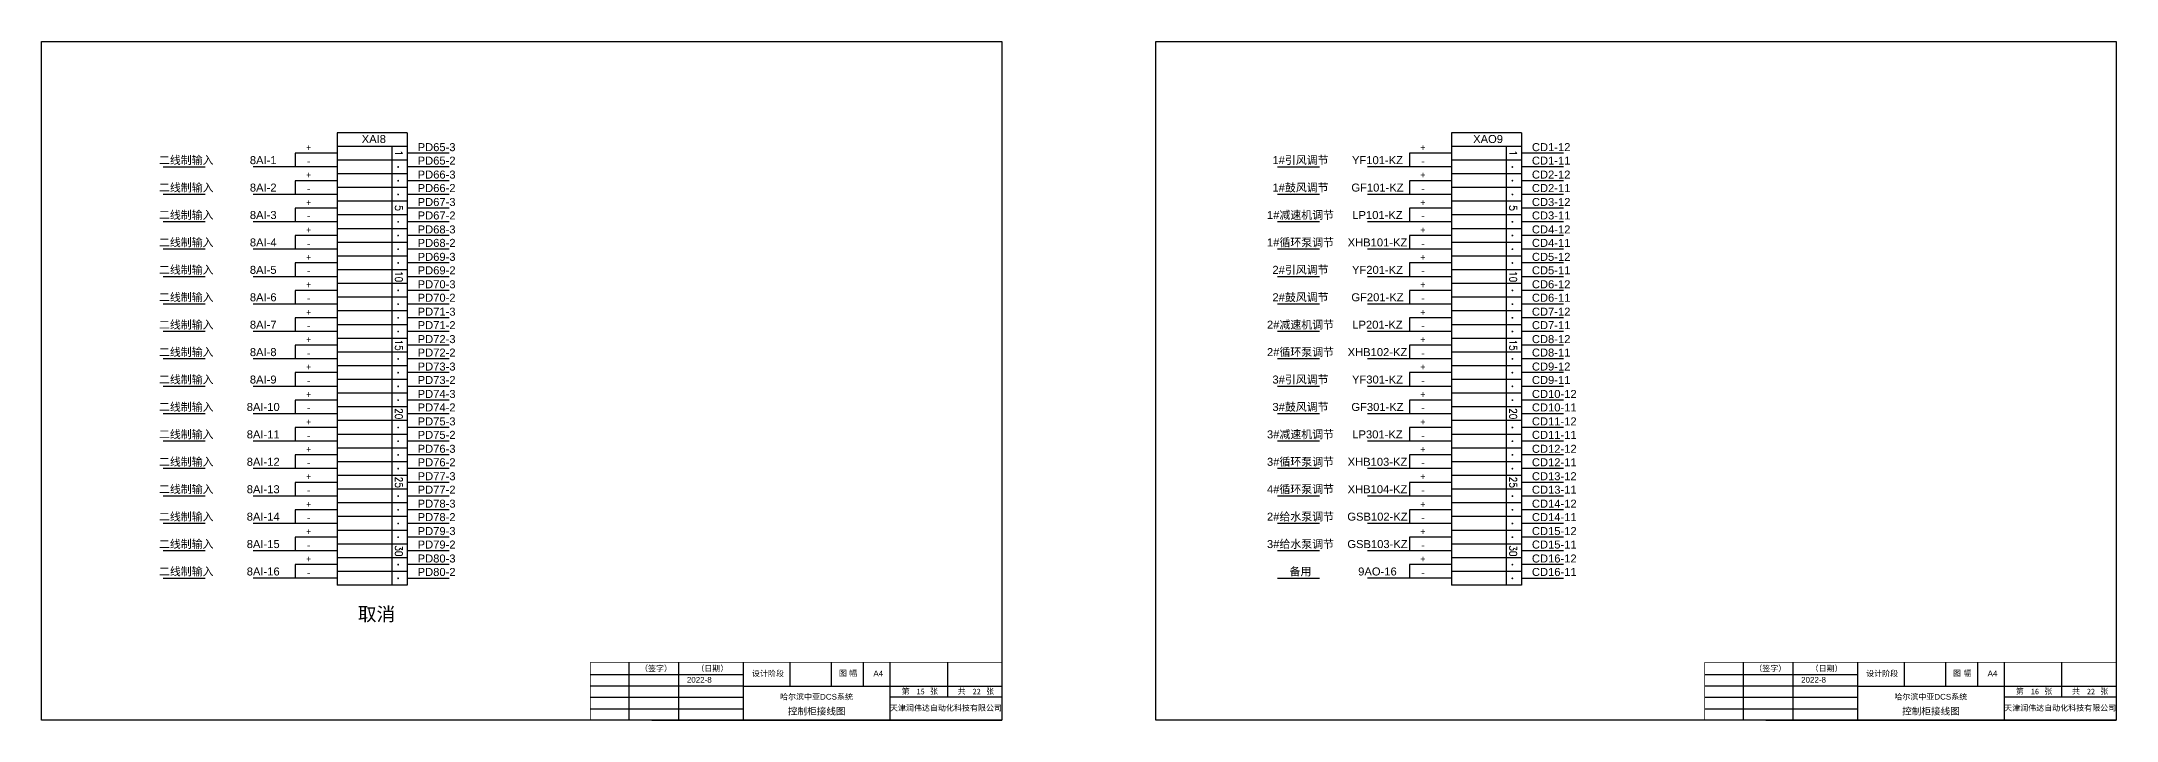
# Model space of a CAD drawing. Extents: x -159874 to -117758, y 9787 to 31117.
# Drawn here: x -136578 to -127504, y 13351 to 16323 of the extents above; entities that cross this region are included whole.
import ezdxf
from ezdxf.enums import TextEntityAlignment as Align

# ---------------------------------------------------------------- set-up
doc = ezdxf.new("R2010")
doc.units = 0
doc.layers.get('0').update_dxf_attribs({"linetype": 'CONTINUOUS'})
doc.layers.add('1', color=143, linetype='CONTINUOUS')
doc.layers.add('TEXT', color=3, linetype='CONTINUOUS')
doc.styles.add('Arial', font='arial.ttf')
doc.styles.add('ROMAND', font='romand')
doc.styles.get("Standard").update_dxf_attribs({"font": ''})
doc.styles.get('Standard').set_extended_font_data('SimSun')

msp = doc.modelspace()

# ---------------------------------------------------------------- linework, layer by layer
at = {"color": 1}
for p, q in [((-135284.32738, 15923.51787), (-135284.32738, 13943.51783)), ((-134978.26365, 15923.51787), (-135284.32738, 15923.51787)), ((-134978.26365, 15923.51787), (-134978.26365, 13943.51783)), ((-130411.56107, 15923.51787), (-130411.56107, 13943.51783)), ((-130105.49734, 15923.51787), (-130411.56107, 15923.51787)), ((-130105.49734, 15923.51787), (-130105.49734, 13943.51783)), ((-134978.26365, 15863.51783), (-135284.32738, 15863.51783)), ((-134978.26365, 15803.51783), (-135284.32738, 15803.51783)), ((-135045.59921, 15863.51783), (-135045.59921, 13943.51783)), ((-134978.26365, 15863.51785), (-134978.26365, 15803.47633)), ((-130105.49734, 15863.51783), (-130411.56107, 15863.51783)), ((-130105.49734, 15803.51783), (-130411.56107, 15803.51783)), ((-130172.8329, 15863.51783), (-130172.8329, 13943.51783)), ((-130105.49734, 15863.51785), (-130105.49734, 15803.47633)), ((-134978.26365, 15743.51783), (-135284.32738, 15743.51783)), ((-130105.49734, 15743.51783), (-130411.56107, 15743.51783)), ((-134978.26365, 15683.51783), (-135284.32738, 15683.51783)), ((-134978.26365, 15623.51783), (-135284.32738, 15623.51783)), ((-130105.49734, 15683.51783), (-130411.56107, 15683.51783)), ((-130105.49734, 15623.51783), (-130411.56107, 15623.51783)), ((-134978.26365, 15563.51783), (-135284.32738, 15563.51783)), ((-130105.49734, 15563.51783), (-130411.56107, 15563.51783)), ((-134978.26365, 15503.51783), (-135284.32738, 15503.51783)), ((-134978.26365, 15443.51783), (-135284.32738, 15443.51783)), ((-130105.49734, 15503.51783), (-130411.56107, 15503.51783)), ((-130105.49734, 15443.51783), (-130411.56107, 15443.51783)), ((-134978.26365, 15383.51783), (-135284.32738, 15383.51783)), ((-130105.49734, 15383.51783), (-130411.56107, 15383.51783)), ((-134978.26365, 15323.51783), (-135284.32738, 15323.51783)), ((-134978.26365, 15263.51783), (-135284.32738, 15263.51783)), ((-130105.49734, 15323.51783), (-130411.56107, 15323.51783)), ((-130105.49734, 15263.51783), (-130411.56107, 15263.51783)), ((-134978.26365, 15203.51783), (-135284.32738, 15203.51783)), ((-130105.49734, 15203.51783), (-130411.56107, 15203.51783)), ((-134978.26365, 15143.51783), (-135284.32738, 15143.51783)), ((-134978.26365, 15083.51783), (-135284.32738, 15083.51783)), ((-130105.49734, 15143.51783), (-130411.56107, 15143.51783)), ((-130105.49734, 15083.51783), (-130411.56107, 15083.51783)), ((-134978.26365, 15023.51783), (-135284.32738, 15023.51783)), ((-130105.49734, 15023.51783), (-130411.56107, 15023.51783)), ((-134978.26365, 14963.51783), (-135284.32738, 14963.51783)), ((-134978.26365, 14903.51783), (-135284.32738, 14903.51783)), ((-130105.49734, 14963.51783), (-130411.56107, 14963.51783)), ((-130105.49734, 14903.51783), (-130411.56107, 14903.51783)), ((-134978.26365, 14843.51783), (-135284.32738, 14843.51783)), ((-130105.49734, 14843.51783), (-130411.56107, 14843.51783)), ((-134978.26365, 14783.51783), (-135284.32738, 14783.51783)), ((-134978.26365, 14723.51783), (-135284.32738, 14723.51783)), ((-130105.49734, 14783.51783), (-130411.56107, 14783.51783)), ((-130105.49734, 14723.51783), (-130411.56107, 14723.51783)), ((-134978.26365, 14663.51783), (-135284.32738, 14663.51783)), ((-130105.49734, 14663.51783), (-130411.56107, 14663.51783)), ((-134978.26365, 14603.51783), (-135284.32738, 14603.51783)), ((-134978.26365, 14543.51783), (-135284.32738, 14543.51783)), ((-130105.49734, 14603.51783), (-130411.56107, 14603.51783)), ((-130105.49734, 14543.51783), (-130411.56107, 14543.51783)), ((-134978.26365, 14483.51783), (-135284.32738, 14483.51783)), ((-130105.49734, 14483.51783), (-130411.56107, 14483.51783)), ((-134978.26365, 14423.51783), (-135284.32738, 14423.51783)), ((-134978.26365, 14423.51783), (-135284.32738, 14423.51783)), ((-134978.26365, 14363.51783), (-135284.32738, 14363.51783)), ((-130105.49734, 14423.51783), (-130411.56107, 14423.51783)), ((-130105.49734, 14423.51783), (-130411.56107, 14423.51783)), ((-130105.49734, 14363.51783), (-130411.56107, 14363.51783)), ((-134978.26365, 14303.51783), (-135284.32738, 14303.51783)), ((-130105.49734, 14303.51783), (-130411.56107, 14303.51783)), ((-134978.26365, 14243.51783), (-135284.32738, 14243.51783)), ((-134978.26365, 14183.51783), (-135284.32738, 14183.51783)), ((-130105.49734, 14243.51783), (-130411.56107, 14243.51783)), ((-130105.49734, 14183.51783), (-130411.56107, 14183.51783)), ((-134978.26365, 14123.51783), (-135284.32738, 14123.51783)), ((-130105.49734, 14123.51783), (-130411.56107, 14123.51783)), ((-134978.26365, 14063.51783), (-135284.32738, 14063.51783)), ((-134978.26365, 14003.51783), (-135284.32738, 14003.51783)), ((-130105.49734, 14063.51783), (-130411.56107, 14063.51783)), ((-130105.49734, 14003.51783), (-130411.56107, 14003.51783)), ((-134978.26365, 13943.51783), (-135284.32738, 13943.51783)), ((-130105.49734, 13943.51783), (-130411.56107, 13943.51783))]:
    msp.add_line(p, q, dxfattribs=at)
for p, q in [((-135284.32738, 15833.51784), (-135468.04099, 15833.51784)), ((-135468.04099, 15833.51784), (-135468.04099, 15773.51783)), ((-130411.56107, 15833.51784), (-130595.27468, 15833.51784)), ((-130595.27468, 15833.51784), (-130595.27468, 15773.51783)), ((-135862.28228, 15773.43479), (-136045.99589, 15773.43479)), ((-135468.04099, 15773.51783), (-135651.7546, 15773.51783)), ((-135284.32738, 15773.51783), (-135468.04099, 15773.51783)), ((-135284.32738, 15713.51782), (-135468.04099, 15713.51782)), ((-135468.04099, 15713.51782), (-135468.04099, 15653.51781)), ((-130989.51596, 15773.43479), (-131173.22958, 15773.43479)), ((-130595.27468, 15773.51783), (-130778.98829, 15773.51783)), ((-130411.56107, 15773.51783), (-130595.27468, 15773.51783)), ((-130411.56107, 15713.51782), (-130595.27468, 15713.51782)), ((-130595.27468, 15713.51782), (-130595.27468, 15653.51781)), ((-135862.28228, 15653.43477), (-136045.99589, 15653.43477)), ((-135468.04099, 15653.51781), (-135651.7546, 15653.51781)), ((-135284.32738, 15653.51781), (-135468.04099, 15653.51781)), ((-130989.51596, 15653.43477), (-131173.22958, 15653.43477)), ((-130595.27468, 15653.51781), (-130778.98829, 15653.51781)), ((-130411.56107, 15653.51781), (-130595.27468, 15653.51781)), ((-135862.28228, 15533.43477), (-136045.99589, 15533.43477)), ((-135468.04099, 15533.51781), (-135651.7546, 15533.51781)), ((-135284.32738, 15593.51782), (-135468.04099, 15593.51782)), ((-135468.04099, 15593.51782), (-135468.04099, 15533.51781)), ((-135284.32738, 15533.51781), (-135468.04099, 15533.51781)), ((-130989.51596, 15533.43477), (-131173.22958, 15533.43477)), ((-130595.27468, 15533.51781), (-130778.98829, 15533.51781)), ((-130411.56107, 15593.51782), (-130595.27468, 15593.51782)), ((-130595.27468, 15593.51782), (-130595.27468, 15533.51781)), ((-130411.56107, 15533.51781), (-130595.27468, 15533.51781)), ((-135284.32738, 15473.51782), (-135468.04099, 15473.51782)), ((-135468.04099, 15473.51782), (-135468.04099, 15413.51781)), ((-130411.56107, 15473.51782), (-130595.27468, 15473.51782)), ((-130595.27468, 15473.51782), (-130595.27468, 15413.51781)), ((-135862.28228, 15413.43477), (-136045.99589, 15413.43477)), ((-135468.04099, 15413.51781), (-135651.7546, 15413.51781)), ((-135284.32738, 15413.51781), (-135468.04099, 15413.51781)), ((-135284.32738, 15353.51782), (-135468.04099, 15353.51782)), ((-135468.04099, 15353.51782), (-135468.04099, 15293.51781)), ((-130989.51596, 15413.43477), (-131173.22958, 15413.43477)), ((-130595.27468, 15413.51781), (-130778.98829, 15413.51781)), ((-130411.56107, 15413.51781), (-130595.27468, 15413.51781)), ((-130411.56107, 15353.51782), (-130595.27468, 15353.51782)), ((-130595.27468, 15353.51782), (-130595.27468, 15293.51781)), ((-135862.28228, 15293.43477), (-136045.99589, 15293.43477)), ((-135468.04099, 15293.51781), (-135651.7546, 15293.51781)), ((-135284.32738, 15293.51781), (-135468.04099, 15293.51781)), ((-130989.51596, 15293.43477), (-131173.22958, 15293.43477)), ((-130595.27468, 15293.51781), (-130778.98829, 15293.51781)), ((-130411.56107, 15293.51781), (-130595.27468, 15293.51781)), ((-135862.28228, 15173.43477), (-136045.99589, 15173.43477)), ((-135468.04099, 15173.51781), (-135651.7546, 15173.51781)), ((-135284.32738, 15233.51782), (-135468.04099, 15233.51782)), ((-135468.04099, 15233.51782), (-135468.04099, 15173.51781)), ((-135284.32738, 15173.51781), (-135468.04099, 15173.51781)), ((-130989.51596, 15173.43477), (-131173.22958, 15173.43477)), ((-130595.27468, 15173.51781), (-130778.98829, 15173.51781)), ((-130411.56107, 15233.51782), (-130595.27468, 15233.51782)), ((-130595.27468, 15233.51782), (-130595.27468, 15173.51781)), ((-130411.56107, 15173.51781), (-130595.27468, 15173.51781)), ((-135284.32738, 15113.51782), (-135468.04099, 15113.51782)), ((-135468.04099, 15113.51782), (-135468.04099, 15053.51781)), ((-130411.56107, 15113.51782), (-130595.27468, 15113.51782)), ((-130595.27468, 15113.51782), (-130595.27468, 15053.51781)), ((-135862.28228, 15053.43477), (-136045.99589, 15053.43477)), ((-135468.04099, 15053.51781), (-135651.7546, 15053.51781)), ((-135284.32738, 15053.51781), (-135468.04099, 15053.51781)), ((-135284.32738, 14993.51782), (-135468.04099, 14993.51782)), ((-135468.04099, 14993.51782), (-135468.04099, 14933.51781)), ((-130989.51596, 15053.43477), (-131173.22958, 15053.43477)), ((-130595.27468, 15053.51781), (-130778.98829, 15053.51781)), ((-130411.56107, 15053.51781), (-130595.27468, 15053.51781)), ((-130411.56107, 14993.51782), (-130595.27468, 14993.51782)), ((-130595.27468, 14993.51782), (-130595.27468, 14933.51781)), ((-135862.28228, 14933.43477), (-136045.99589, 14933.43477)), ((-135468.04099, 14933.51781), (-135651.7546, 14933.51781)), ((-135284.32738, 14933.51781), (-135468.04099, 14933.51781)), ((-130989.51596, 14933.43477), (-131173.22958, 14933.43477)), ((-130595.27468, 14933.51781), (-130778.98829, 14933.51781)), ((-130411.56107, 14933.51781), (-130595.27468, 14933.51781)), ((-135862.28228, 14813.43477), (-136045.99589, 14813.43477)), ((-135468.04099, 14813.51781), (-135651.7546, 14813.51781)), ((-135284.32738, 14873.51782), (-135468.04099, 14873.51782)), ((-135468.04099, 14873.51782), (-135468.04099, 14813.51781)), ((-135284.32738, 14813.51781), (-135468.04099, 14813.51781)), ((-130989.51596, 14813.43477), (-131173.22958, 14813.43477)), ((-130595.27468, 14813.51781), (-130778.98829, 14813.51781)), ((-130411.56107, 14873.51782), (-130595.27468, 14873.51782)), ((-130595.27468, 14873.51782), (-130595.27468, 14813.51781)), ((-130411.56107, 14813.51781), (-130595.27468, 14813.51781)), ((-135284.32738, 14753.51782), (-135468.04099, 14753.51782)), ((-135468.04099, 14753.51782), (-135468.04099, 14693.51781)), ((-130411.56107, 14753.51782), (-130595.27468, 14753.51782)), ((-130595.27468, 14753.51782), (-130595.27468, 14693.51781)), ((-135862.28228, 14693.43475), (-136045.99589, 14693.43475)), ((-135468.04099, 14693.51781), (-135651.7546, 14693.51781)), ((-135284.32738, 14693.51781), (-135468.04099, 14693.51781)), ((-135284.32738, 14633.51782), (-135468.04099, 14633.51782)), ((-135468.04099, 14633.51782), (-135468.04099, 14573.51781)), ((-130989.51596, 14693.43475), (-131173.22958, 14693.43475)), ((-130595.27468, 14693.51781), (-130778.98829, 14693.51781)), ((-130411.56107, 14693.51781), (-130595.27468, 14693.51781)), ((-130411.56107, 14633.51782), (-130595.27468, 14633.51782)), ((-130595.27468, 14633.51782), (-130595.27468, 14573.51781)), ((-135862.28228, 14573.43475), (-136045.99589, 14573.43475)), ((-135468.04099, 14573.51781), (-135651.7546, 14573.51781)), ((-135284.32738, 14573.51781), (-135468.04099, 14573.51781)), ((-130989.51596, 14573.43475), (-131173.22958, 14573.43475)), ((-130595.27468, 14573.51781), (-130778.98829, 14573.51781)), ((-130411.56107, 14573.51781), (-130595.27468, 14573.51781)), ((-135862.28228, 14453.43475), (-136045.99589, 14453.43475)), ((-135468.04099, 14453.51781), (-135651.7546, 14453.51781)), ((-135284.32738, 14513.51782), (-135468.04099, 14513.51782)), ((-135468.04099, 14513.51782), (-135468.04099, 14453.51781)), ((-135284.32738, 14453.51781), (-135468.04099, 14453.51781)), ((-130989.51596, 14453.43475), (-131173.22958, 14453.43475)), ((-130595.27468, 14453.51781), (-130778.98829, 14453.51781)), ((-130411.56107, 14513.51782), (-130595.27468, 14513.51782)), ((-130595.27468, 14513.51782), (-130595.27468, 14453.51781)), ((-130411.56107, 14453.51781), (-130595.27468, 14453.51781)), ((-135284.32738, 14393.51782), (-135468.04099, 14393.51782)), ((-135468.04099, 14393.51782), (-135468.04099, 14333.51781)), ((-130411.56107, 14393.51782), (-130595.27468, 14393.51782)), ((-130595.27468, 14393.51782), (-130595.27468, 14333.51781)), ((-135862.28228, 14333.43475), (-136045.99589, 14333.43475)), ((-135468.04099, 14333.51781), (-135651.7546, 14333.51781)), ((-135284.32738, 14333.51781), (-135468.04099, 14333.51781)), ((-135284.32738, 14273.51782), (-135468.04099, 14273.51782)), ((-135468.04099, 14273.51782), (-135468.04099, 14213.51781)), ((-130989.51596, 14333.43475), (-131173.22958, 14333.43475)), ((-130595.27468, 14333.51781), (-130778.98829, 14333.51781)), ((-130411.56107, 14333.51781), (-130595.27468, 14333.51781)), ((-130411.56107, 14273.51782), (-130595.27468, 14273.51782)), ((-130595.27468, 14273.51782), (-130595.27468, 14213.51781)), ((-135862.28228, 14213.43475), (-136045.99589, 14213.43475)), ((-135468.04099, 14213.51781), (-135651.7546, 14213.51781)), ((-135284.32738, 14213.51781), (-135468.04099, 14213.51781)), ((-130989.51596, 14213.43475), (-131173.22958, 14213.43475)), ((-130595.27468, 14213.51781), (-130778.98829, 14213.51781)), ((-130411.56107, 14213.51781), (-130595.27468, 14213.51781)), ((-135862.28228, 14093.43475), (-136045.99589, 14093.43475)), ((-135468.04099, 14093.51781), (-135651.7546, 14093.51781)), ((-135284.32738, 14153.51782), (-135468.04099, 14153.51782)), ((-135468.04099, 14153.51782), (-135468.04099, 14093.51781)), ((-135284.32738, 14093.51781), (-135468.04099, 14093.51781)), ((-130989.51596, 14093.43475), (-131173.22958, 14093.43475)), ((-130595.27468, 14093.51781), (-130778.98829, 14093.51781)), ((-130411.56107, 14153.51782), (-130595.27468, 14153.51782)), ((-130595.27468, 14153.51782), (-130595.27468, 14093.51781)), ((-130411.56107, 14093.51781), (-130595.27468, 14093.51781)), ((-135284.32738, 14033.51782), (-135468.04099, 14033.51782)), ((-135468.04099, 14033.51782), (-135468.04099, 13973.51781)), ((-130411.56107, 14033.51782), (-130595.27468, 14033.51782)), ((-130595.27468, 14033.51782), (-130595.27468, 13973.51781)), ((-135862.28228, 13973.43475), (-136045.99589, 13973.43475)), ((-135468.04099, 13973.51781), (-135651.7546, 13973.51781)), ((-135284.32738, 13973.51781), (-135468.04099, 13973.51781)), ((-130989.51596, 13973.43475), (-131173.22958, 13973.43475)), ((-130595.27468, 13973.51781), (-130778.98829, 13973.51781)), ((-130411.56107, 13973.51781), (-130595.27468, 13973.51781))]:
    msp.add_line(p, q)
at = {"color": 0}
for p, q in [((-134794.55003, 15833.49709), (-134978.26365, 15833.49709)), ((-129921.78372, 15833.49709), (-130105.49734, 15833.49709)), ((-134794.55003, 15773.49709), (-134978.26365, 15773.49709)), ((-134794.55003, 15713.49709), (-134978.26365, 15713.49709)), ((-129921.78372, 15773.49709), (-130105.49734, 15773.49709)), ((-129921.78372, 15713.49709), (-130105.49734, 15713.49709)), ((-134794.55003, 15653.49709), (-134978.26365, 15653.49709)), ((-129921.78372, 15653.49709), (-130105.49734, 15653.49709)), ((-134794.55003, 15593.49709), (-134978.26365, 15593.49709)), ((-134794.55003, 15533.49709), (-134978.26365, 15533.49709)), ((-129921.78372, 15593.49709), (-130105.49734, 15593.49709)), ((-129921.78372, 15533.49709), (-130105.49734, 15533.49709)), ((-134794.55003, 15473.49709), (-134978.26365, 15473.49709)), ((-129921.78372, 15473.49709), (-130105.49734, 15473.49709)), ((-134794.55003, 15413.49709), (-134978.26365, 15413.49709)), ((-134794.55003, 15353.49709), (-134978.26365, 15353.49709)), ((-129921.78372, 15413.49709), (-130105.49734, 15413.49709)), ((-129921.78372, 15353.49709), (-130105.49734, 15353.49709)), ((-134794.55003, 15293.49709), (-134978.26365, 15293.49709)), ((-129921.78372, 15293.49709), (-130105.49734, 15293.49709)), ((-134794.55003, 15233.49709), (-134978.26365, 15233.49709)), ((-134794.55003, 15173.49709), (-134978.26365, 15173.49709)), ((-129921.78372, 15233.49709), (-130105.49734, 15233.49709)), ((-129921.78372, 15173.49709), (-130105.49734, 15173.49709)), ((-134794.55003, 15113.49709), (-134978.26365, 15113.49709)), ((-129921.78372, 15113.49709), (-130105.49734, 15113.49709)), ((-134794.55003, 15053.49709), (-134978.26365, 15053.49709)), ((-134794.55003, 14993.49709), (-134978.26365, 14993.49709)), ((-129921.78372, 15053.49709), (-130105.49734, 15053.49709)), ((-129921.78372, 14993.49709), (-130105.49734, 14993.49709)), ((-134794.55003, 14933.49709), (-134978.26365, 14933.49709)), ((-129921.78372, 14933.49709), (-130105.49734, 14933.49709)), ((-134794.55003, 14873.49709), (-134978.26365, 14873.49709)), ((-134794.55003, 14813.49709), (-134978.26365, 14813.49709)), ((-129921.78372, 14873.49709), (-130105.49734, 14873.49709)), ((-129921.78372, 14813.49709), (-130105.49734, 14813.49709)), ((-134794.55003, 14753.49709), (-134978.26365, 14753.49709)), ((-129921.78372, 14753.49709), (-130105.49734, 14753.49709)), ((-134794.55003, 14693.49709), (-134978.26365, 14693.49709)), ((-134794.55003, 14633.49709), (-134978.26365, 14633.49709)), ((-129921.78372, 14693.49709), (-130105.49734, 14693.49709)), ((-129921.78372, 14633.49709), (-130105.49734, 14633.49709)), ((-134794.55003, 14573.49709), (-134978.26365, 14573.49709)), ((-129921.78372, 14573.49709), (-130105.49734, 14573.49709)), ((-134794.55003, 14513.49709), (-134978.26365, 14513.49709)), ((-134794.55003, 14453.49709), (-134978.26365, 14453.49709)), ((-129921.78372, 14513.49709), (-130105.49734, 14513.49709)), ((-129921.78372, 14453.49709), (-130105.49734, 14453.49709)), ((-134794.55003, 14393.49709), (-134978.26365, 14393.49709)), ((-129921.78372, 14393.49709), (-130105.49734, 14393.49709)), ((-134794.55003, 14333.49709), (-134978.26365, 14333.49709)), ((-134794.55003, 14273.49709), (-134978.26365, 14273.49709)), ((-129921.78372, 14333.49709), (-130105.49734, 14333.49709)), ((-129921.78372, 14273.49709), (-130105.49734, 14273.49709)), ((-134794.55003, 14213.49709), (-134978.26365, 14213.49709)), ((-129921.78372, 14213.49709), (-130105.49734, 14213.49709)), ((-134794.55003, 14153.49709), (-134978.26365, 14153.49709)), ((-134794.55003, 14093.49709), (-134978.26365, 14093.49709)), ((-129921.78372, 14153.49709), (-130105.49734, 14153.49709)), ((-129921.78372, 14093.49709), (-130105.49734, 14093.49709)), ((-134794.55003, 14033.49709), (-134978.26365, 14033.49709)), ((-129921.78372, 14033.49709), (-130105.49734, 14033.49709)), ((-134794.55003, 13973.49709), (-134978.26365, 13973.49709)), ((-129921.78372, 13973.49709), (-130105.49734, 13973.49709))]:
    msp.add_line(p, q, dxfattribs=at)
at = {"layer": '1'}
for p, q in [((-136577.81989, 16322.76884), (-132377.81992, 16322.76884)), ((-136577.81989, 13352.76884), (-136577.81989, 16322.76884)), ((-132377.81992, 16322.76884), (-132377.81992, 13352.76884)), ((-131705.05358, 16322.76884), (-127505.05361, 16322.76884)), ((-131705.05358, 13352.76884), (-131705.05358, 16322.76884)), ((-127505.05361, 16322.76884), (-127505.05361, 13352.76884)), ((-134177.81997, 13552.76884), (-133508.87846, 13552.76884)), ((-134008.6695, 13606.24269), (-134008.6695, 13351.94418)), ((-133792.29824, 13606.24269), (-133792.29824, 13351.94418)), ((-133508.87846, 13606.24269), (-133508.87846, 13351.94418)), ((-133305.38044, 13606.24269), (-133305.38044, 13501.33555)), ((-133124.75265, 13606.24269), (-133124.75265, 13501.33555)), ((-132983.98171, 13606.24269), (-132983.98171, 13501.33555)), ((-132867.36675, 13606.24269), (-132867.36675, 13351.94418)), ((-132616.15892, 13606.24269), (-132616.15892, 13453.47743)), ((-129305.05366, 13552.76884), (-128636.11214, 13552.76884)), ((-129135.90319, 13606.24269), (-129135.90319, 13351.94418)), ((-128919.53193, 13606.24269), (-128919.53193, 13351.94418)), ((-128636.11214, 13606.24269), (-128636.11214, 13351.94418)), ((-128432.61413, 13606.24269), (-128432.61413, 13501.33555)), ((-128251.98634, 13606.24269), (-128251.98634, 13501.33555)), ((-128111.2154, 13606.24269), (-128111.2154, 13501.33555)), ((-127994.60044, 13606.24269), (-127994.60044, 13351.94418)), ((-127743.39261, 13606.24269), (-127743.39261, 13453.47743)), ((-134177.81997, 13502.76884), (-133508.87846, 13502.76884)), ((-134177.81997, 13452.76884), (-133508.87846, 13452.76884)), ((-133508.87846, 13501.33555), (-132763.35565, 13501.33555)), ((-132377.81992, 13453.47743), (-132867.36675, 13453.47743)), ((-132764.62026, 13501.33555), (-132377.81992, 13501.33555)), ((-129305.05366, 13502.76884), (-128636.11214, 13502.76884)), ((-129305.05366, 13452.76884), (-128636.11214, 13452.76884)), ((-128636.11214, 13501.33555), (-127890.58934, 13501.33555)), ((-127505.05361, 13453.47743), (-127994.60044, 13453.47743)), ((-127891.85395, 13501.33555), (-127505.05361, 13501.33555)), ((-132377.81992, 13352.76884), (-136577.81989, 13352.76884)), ((-134177.81997, 13402.76884), (-133508.87846, 13402.76884)), ((-133909.24487, 13352.76884), (-134177.81997, 13352.76885)), ((-133909.24487, 13352.76884), (-132377.81992, 13352.76884)), ((-127505.05361, 13352.76884), (-131705.05358, 13352.76884)), ((-129305.05366, 13402.76884), (-128636.11214, 13402.76884)), ((-129036.47856, 13352.76884), (-129305.05366, 13352.76885)), ((-129036.47856, 13352.76884), (-127505.05361, 13352.76884))]:
    msp.add_line(p, q, dxfattribs=at)
at = {"layer": '1', "const_width": 3}
for points in [[(-134177.81997, 13606.24269), (-132377.81992, 13606.24269)], [(-134177.81997, 13352.76885), (-134177.81997, 13606.24269)], [(-129305.05366, 13606.24269), (-127505.05361, 13606.24269)], [(-129305.05366, 13352.76885), (-129305.05366, 13606.24269)]]:
    msp.add_lwpolyline(points, dxfattribs=at)
at = {"layer": 'TEXT', "const_width": 3.9501}
for points in [[(-135018.19908, 15775.49288, 1), (-135018.19908, 15771.54278, 1)], [(-135018.19908, 15715.49288, 1), (-135018.19908, 15711.54278, 1)], [(-130145.43277, 15775.49288, 1), (-130145.43277, 15771.54278, 1)], [(-130145.43277, 15715.49288, 1), (-130145.43277, 15711.54278, 1)], [(-135018.19908, 15655.49288, 1), (-135018.19908, 15651.54278, 1)], [(-130145.43277, 15655.49288, 1), (-130145.43277, 15651.54278, 1)], [(-135018.19908, 15535.49288, 1), (-135018.19908, 15531.54278, 1)], [(-130145.43277, 15535.49288, 1), (-130145.43277, 15531.54278, 1)], [(-135018.19908, 15475.49288, 1), (-135018.19908, 15471.54278, 1)], [(-130145.43277, 15475.49288, 1), (-130145.43277, 15471.54278, 1)], [(-135018.19908, 15415.49288, 1), (-135018.19908, 15411.54278, 1)], [(-135018.19908, 15355.49288, 1), (-135018.19908, 15351.54278, 1)], [(-130145.43277, 15415.49288, 1), (-130145.43277, 15411.54278, 1)], [(-130145.43277, 15355.49288, 1), (-130145.43277, 15351.54278, 1)], [(-135018.19908, 15235.49288, 1), (-135018.19908, 15231.54278, 1)], [(-135018.19908, 15175.49288, 1), (-135018.19908, 15171.54278, 1)], [(-130145.43277, 15235.49288, 1), (-130145.43277, 15231.54278, 1)], [(-130145.43277, 15175.49288, 1), (-130145.43277, 15171.54278, 1)], [(-135018.19908, 15115.49288, 1), (-135018.19908, 15111.54278, 1)], [(-130145.43277, 15115.49288, 1), (-130145.43277, 15111.54278, 1)], [(-135018.19908, 15055.49288, 1), (-135018.19908, 15051.54278, 1)], [(-130145.43277, 15055.49288, 1), (-130145.43277, 15051.54278, 1)], [(-135018.19908, 14935.49288, 1), (-135018.19908, 14931.54278, 1)], [(-130145.43277, 14935.49288, 1), (-130145.43277, 14931.54278, 1)], [(-135018.19908, 14875.49288, 1), (-135018.19908, 14871.54278, 1)], [(-135018.19908, 14815.49288, 1), (-135018.19908, 14811.54278, 1)], [(-130145.43277, 14875.49288, 1), (-130145.43277, 14871.54278, 1)], [(-130145.43277, 14815.49288, 1), (-130145.43277, 14811.54278, 1)], [(-135018.19908, 14755.49288, 1), (-135018.19908, 14751.54278, 1)], [(-130145.43277, 14755.49288, 1), (-130145.43277, 14751.54278, 1)], [(-135018.19908, 14635.49288, 1), (-135018.19908, 14631.54278, 1)], [(-130145.43277, 14635.49288, 1), (-130145.43277, 14631.54278, 1)], [(-135018.19908, 14575.49288, 1), (-135018.19908, 14571.54278, 1)], [(-130145.43277, 14575.49288, 1), (-130145.43277, 14571.54278, 1)], [(-135018.19908, 14515.49288, 1), (-135018.19908, 14511.54278, 1)], [(-135018.19908, 14455.49288, 1), (-135018.19908, 14451.54278, 1)], [(-130145.43277, 14515.49288, 1), (-130145.43277, 14511.54278, 1)], [(-130145.43277, 14455.49288, 1), (-130145.43277, 14451.54278, 1)], [(-135018.19908, 14335.49288, 1), (-135018.19908, 14331.54278, 1)], [(-130145.43277, 14335.49288, 1), (-130145.43277, 14331.54278, 1)], [(-135018.19908, 14275.49288, 1), (-135018.19908, 14271.54278, 1)], [(-130145.43277, 14275.49288, 1), (-130145.43277, 14271.54278, 1)], [(-135018.19908, 14215.49288, 1), (-135018.19908, 14211.54278, 1)], [(-135018.19908, 14155.49288, 1), (-135018.19908, 14151.54278, 1)], [(-130145.43277, 14215.49288, 1), (-130145.43277, 14211.54278, 1)], [(-130145.43277, 14155.49288, 1), (-130145.43277, 14151.54278, 1)], [(-135018.19908, 14035.49288, 1), (-135018.19908, 14031.54278, 1)], [(-135018.19908, 13975.49288, 1), (-135018.19908, 13971.54278, 1)], [(-130145.43277, 14035.49288, 1), (-130145.43277, 14031.54278, 1)], [(-130145.43277, 13975.49288, 1), (-130145.43277, 13971.54278, 1)]]:
    msp.add_lwpolyline(points, format="xyb", close=True, dxfattribs=at)

# ---------------------------------------------------------------- texts
at = {"color": 30, "style": 'Arial'}
msp.add_text('取消', height=60, dxfattribs=at).set_placement((-135112.72593, 13818.36079), align=Align.MIDDLE)
at = {"layer": '1', "style": 'Arial'}
for s, p in [('（签字）', (-133960.42242, 13566.84092)), ('2022-8', (-133755.56282, 13516.9255)), ('（日期）', (-133713.98534, 13566.84092)), ('设计阶段', (-133471.20558, 13544.87627)), ('图 幅', (-133090.94473, 13546.01976)), ('A4', (-132939.82124, 13544.92425)), ('（签字）', (-129087.65611, 13566.84092)), ('2022-8', (-128882.79651, 13516.9255)), ('（日期）', (-128841.21903, 13566.84092)), ('设计阶段', (-128598.43927, 13544.87627)), ('图 幅', (-128218.17842, 13546.01976)), ('A4', (-128067.05492, 13544.92425))]:
    msp.add_text(s, height=25, dxfattribs=at).set_placement(p)
for s, height, p in [('哈尔滨中亚DCS系统', 25, (-133188.66803, 13455.31281)), ('哈尔滨中亚DCS系统', 25, (-128315.90172, 13455.31281)), ('控制柜接线图', 30, (-133187.66051, 13391.84145)), ('天津润伟达自动化科技有限公司', 25, (-132622.47208, 13406.28636)), ('控制柜接线图', 30, (-128314.89419, 13391.84145)), ('天津润伟达自动化科技有限公司', 25, (-127749.70577, 13406.28636))]:
    msp.add_text(s, height=height, dxfattribs=at).set_placement(p, align=Align.MIDDLE_CENTER)
at = {"layer": '1'}
for s, p in [('第     张', (-132816.34367, 13466.82003)), ('15', (-132750.78479, 13465.76494)), ('共     张', (-132571.16018, 13466.82003)), ('22', (-132505.6013, 13465.76494)), ('第     张', (-127943.57736, 13466.82003)), ('16', (-127878.01848, 13465.76494)), ('共     张', (-127698.39387, 13466.82003)), ('22', (-127632.83499, 13465.76494))]:
    msp.add_text(s, height=25, dxfattribs=at).set_placement(p)
at = {"layer": 'TEXT', "style": 'Arial'}
for s, p in [('XAI8', (-135124.46791, 15878.51348)), ('XAO9', (-130251.7016, 15878.51348))]:
    msp.add_text(s, height=35, dxfattribs=at).set_placement(p, align=Align.CENTER)
at = {"layer": 'TEXT', "color": 0, "style": 'Arial'}
for s, p in [('二线制输入', (-135944.85719, 15803.43494)), ('8AI-1', (-135608.23406, 15803.43494)), ('1#引风调节', (-131072.09088, 15803.43494)), ('YF101-KZ', (-130735.46775, 15803.43494)), ('二线制输入', (-135944.85719, 15683.43492)), ('8AI-2', (-135608.23406, 15683.43494)), ('1#鼓风调节', (-131072.09088, 15683.43492)), ('GF101-KZ', (-130735.46775, 15683.43494)), ('二线制输入', (-135944.85719, 15563.43492)), ('8AI-3', (-135608.23406, 15563.43494)), ('1#减速机调节', (-131072.09088, 15563.43492)), ('LP101-KZ', (-130735.46775, 15563.43494)), ('二线制输入', (-135944.85719, 15443.43492)), ('8AI-4', (-135608.23406, 15443.43494)), ('1#循环泵调节', (-131072.09088, 15443.43492)), ('XHB101-KZ', (-130735.46775, 15443.43494)), ('二线制输入', (-135944.85719, 15323.43492)), ('8AI-5', (-135608.23406, 15323.43494)), ('2#引风调节', (-131072.09088, 15323.43492)), ('YF201-KZ', (-130735.46775, 15323.43494)), ('二线制输入', (-135944.85719, 15203.4349)), ('8AI-6', (-135608.23406, 15203.43496)), ('2#鼓风调节', (-131072.09088, 15203.4349)), ('GF201-KZ', (-130735.46775, 15203.43496)), ('二线制输入', (-135944.85719, 15083.4349)), ('8AI-7', (-135608.23406, 15083.43494)), ('2#减速机调节', (-131072.09088, 15083.4349)), ('LP201-KZ', (-130735.46775, 15083.43494)), ('二线制输入', (-135944.85719, 14963.4349)), ('8AI-8', (-135608.23406, 14963.43494)), ('2#循环泵调节', (-131072.09088, 14963.4349)), ('XHB102-KZ', (-130735.46775, 14963.43494)), ('二线制输入', (-135944.85719, 14843.43492)), ('8AI-9', (-135608.23406, 14843.43494)), ('3#引风调节', (-131072.09088, 14843.43492)), ('YF301-KZ', (-130735.46775, 14843.43494)), ('二线制输入', (-135944.85719, 14723.4349)), ('8AI-10', (-135608.23406, 14723.43491)), ('3#鼓风调节', (-131072.09088, 14723.4349)), ('GF301-KZ', (-130735.46775, 14723.43491)), ('二线制输入', (-135944.85719, 14603.4349)), ('8AI-11', (-135608.23406, 14603.43491)), ('3#减速机调节', (-131072.09088, 14603.4349)), ('LP301-KZ', (-130735.46775, 14603.43491)), ('二线制输入', (-135944.85719, 14483.4349)), ('8AI-12', (-135608.23406, 14483.43491)), ('3#循环泵调节', (-131072.09088, 14483.4349)), ('XHB103-KZ', (-130735.46775, 14483.43491)), ('二线制输入', (-135944.85719, 14363.43492)), ('8AI-13', (-135608.23406, 14363.43493)), ('4#循环泵调节', (-131072.09088, 14363.43492)), ('XHB104-KZ', (-130735.46775, 14363.43493)), ('二线制输入', (-135944.85719, 14243.4349)), ('8AI-14', (-135608.23406, 14243.43491)), ('2#给水泵调节', (-131072.09088, 14243.4349)), ('GSB102-KZ', (-130735.46775, 14243.43491)), ('二线制输入', (-135944.85719, 14123.4349)), ('8AI-15', (-135608.23406, 14123.43491)), ('3#给水泵调节', (-131072.09088, 14123.4349)), ('GSB103-KZ', (-130735.46775, 14123.43491)), ('二线制输入', (-135944.85719, 14003.4349)), ('8AI-16', (-135608.23406, 14003.43491)), ('备用', (-131072.09088, 14003.4349)), ('9AO-16', (-130735.46775, 14003.43491))]:
    msp.add_text(s, height=35, dxfattribs=at).set_placement(p, align=Align.MIDDLE_CENTER)
at = {"layer": 'TEXT'}
for s, p in [('+', (-135419.8624, 15842.80953)), ('-', (-135419.8624, 15783.90552)), ('+', (-130547.09608, 15842.80953)), ('-', (-130547.09608, 15783.90552)), ('+', (-135419.8624, 15722.80953)), ('+', (-130547.09608, 15722.80953)), ('+', (-135419.8624, 15602.80953)), ('-', (-135419.8624, 15663.90552)), ('+', (-130547.09608, 15602.80953)), ('-', (-130547.09608, 15663.90552)), ('-', (-135419.8624, 15543.90552)), ('-', (-130547.09608, 15543.90552)), ('+', (-135419.8624, 15482.80953)), ('-', (-135419.8624, 15423.90552)), ('+', (-130547.09608, 15482.80953)), ('-', (-130547.09608, 15423.90552)), ('+', (-135419.8624, 15362.80953)), ('+', (-130547.09608, 15362.80953)), ('+', (-135419.8624, 15242.80953)), ('-', (-135419.8624, 15303.90552)), ('+', (-130547.09608, 15242.80953)), ('-', (-130547.09608, 15303.90552)), ('-', (-135419.8624, 15183.90552)), ('-', (-130547.09608, 15183.90552)), ('+', (-135419.8624, 15122.80953)), ('-', (-135419.8624, 15063.90552)), ('+', (-130547.09608, 15122.80953)), ('-', (-130547.09608, 15063.90552)), ('+', (-135419.8624, 15002.80953)), ('+', (-130547.09608, 15002.80953)), ('+', (-135419.8624, 14882.80953)), ('-', (-135419.8624, 14943.90552)), ('+', (-130547.09608, 14882.80953)), ('-', (-130547.09608, 14943.90552)), ('-', (-135419.8624, 14823.90552)), ('-', (-130547.09608, 14823.90552)), ('+', (-135419.8624, 14762.80953)), ('-', (-135419.8624, 14703.90552)), ('+', (-130547.09608, 14762.80953)), ('-', (-130547.09608, 14703.90552)), ('+', (-135419.8624, 14642.80953)), ('+', (-130547.09608, 14642.80953)), ('+', (-135419.8624, 14522.80953)), ('-', (-135419.8624, 14583.90552)), ('+', (-130547.09608, 14522.80953)), ('-', (-130547.09608, 14583.90552)), ('+', (-135419.8624, 14402.80953)), ('-', (-135419.8624, 14463.90552)), ('+', (-130547.09608, 14402.80953)), ('-', (-130547.09608, 14463.90552)), ('-', (-135419.8624, 14343.90552)), ('-', (-130547.09608, 14343.90552)), ('+', (-135419.8624, 14282.80953)), ('+', (-130547.09608, 14282.80953)), ('+', (-135419.8624, 14162.80953)), ('-', (-135419.8624, 14223.90552)), ('+', (-130547.09608, 14162.80953)), ('-', (-130547.09608, 14223.90552)), ('+', (-135419.8624, 14042.80953)), ('-', (-135419.8624, 14103.90552)), ('+', (-130547.09608, 14042.80953)), ('-', (-130547.09608, 14103.90552)), ('-', (-135419.8624, 13983.90552)), ('-', (-130547.09608, 13983.90552))]:
    msp.add_text(s, height=30, dxfattribs=at).set_placement(p)
at = {"layer": 'TEXT', "style": 'ROMAND'}
for s, p in [('1', (-135030.70115, 15834.41728)), ('1', (-130157.93484, 15834.41728)), ('5', (-135030.70115, 15594.2512)), ('5', (-130157.93484, 15594.2512))]:
    msp.add_text(s, height=31.6008, rotation=270, dxfattribs=at).set_placement(p, align=Align.CENTER)
at = {"layer": 'TEXT', "color": 0, "style": 'Arial'}
for s, p in [('PD65-3', (-134932.86887, 15842.80953)), ('PD65-2', (-134932.86887, 15783.90552)), ('CD1-12', (-130060.10256, 15842.80953)), ('CD1-11', (-130060.10256, 15783.90552)), ('PD66-3', (-134932.86887, 15722.80953)), ('PD66-2', (-134932.86887, 15663.90552)), ('CD2-12', (-130060.10256, 15722.80953)), ('CD2-11', (-130060.10256, 15663.90552)), ('PD67-3', (-134932.86887, 15602.80953)), ('CD3-12', (-130060.10256, 15602.80953)), ('PD67-2', (-134932.86887, 15543.90552)), ('PD68-3', (-134932.86887, 15482.80953)), ('CD3-11', (-130060.10256, 15543.90552)), ('CD4-12', (-130060.10256, 15482.80953)), ('PD68-2', (-134932.86887, 15423.90552)), ('CD4-11', (-130060.10256, 15423.90552)), ('PD69-3', (-134932.86887, 15362.80953)), ('PD69-2', (-134932.86887, 15303.90552)), ('CD5-12', (-130060.10256, 15362.80953)), ('CD5-11', (-130060.10256, 15303.90552)), ('PD70-3', (-134932.86887, 15242.80953)), ('CD6-12', (-130060.10256, 15242.80953)), ('PD70-2', (-134932.86887, 15183.90552)), ('PD71-3', (-134932.86887, 15122.80953)), ('CD6-11', (-130060.10256, 15183.90552)), ('CD7-12', (-130060.10256, 15122.80953)), ('PD71-2', (-134932.86887, 15063.90552)), ('CD7-11', (-130060.10256, 15063.90552)), ('PD72-3', (-134932.86887, 15002.80953)), ('PD72-2', (-134932.86887, 14943.90552)), ('CD8-12', (-130060.10256, 15002.80953)), ('CD8-11', (-130060.10256, 14943.90552)), ('PD73-3', (-134932.86887, 14882.80953)), ('CD9-12', (-130060.10256, 14882.80953)), ('PD73-2', (-134932.86887, 14823.90552)), ('PD74-3', (-134932.86887, 14762.80953)), ('CD9-11', (-130060.10256, 14823.90552)), ('CD10-12', (-130060.10256, 14762.80953)), ('PD74-2', (-134932.86887, 14703.90552)), ('CD10-11', (-130060.10256, 14703.90552)), ('PD75-3', (-134932.86887, 14642.80953)), ('PD75-2', (-134932.86887, 14583.90552)), ('CD11-12', (-130060.10256, 14642.80953)), ('CD11-11', (-130060.10256, 14583.90552)), ('PD76-3', (-134932.86887, 14522.80953)), ('CD12-12', (-130060.10256, 14522.80953)), ('PD76-2', (-134932.86887, 14463.90552)), ('PD77-3', (-134932.86887, 14402.80953)), ('CD12-11', (-130060.10256, 14463.90552)), ('CD13-12', (-130060.10256, 14402.80953)), ('PD77-2', (-134932.86887, 14343.90552)), ('CD13-11', (-130060.10256, 14343.90552)), ('PD78-3', (-134932.86887, 14282.80953)), ('PD78-2', (-134932.86887, 14223.90552)), ('CD14-12', (-130060.10256, 14282.80953)), ('CD14-11', (-130060.10256, 14223.90552)), ('PD79-3', (-134932.86887, 14162.80953)), ('CD15-12', (-130060.10256, 14162.80953)), ('PD79-2', (-134932.86887, 14103.90552)), ('PD80-3', (-134932.86887, 14042.80953)), ('CD15-11', (-130060.10256, 14103.90552)), ('CD16-12', (-130060.10256, 14042.80953)), ('PD80-2', (-134932.86887, 13983.90552)), ('CD16-11', (-130060.10256, 13983.90552))]:
    msp.add_text(s, height=35, dxfattribs=at).set_placement(p)
at = {"layer": 'TEXT', "style": 'ROMAND', "width": 0.9}
for s, p in [('10', (-135030.70115, 15294.0436)), ('10', (-130157.93484, 15294.0436)), ('15', (-135030.70115, 14993.836)), ('15', (-130157.93484, 14993.836)), ('20', (-135030.70115, 14693.6284)), ('20', (-130157.93484, 14693.6284)), ('25', (-135030.70115, 14393.836)), ('25', (-130157.93484, 14393.836)), ('30', (-135030.70115, 14093.6284)), ('30', (-130157.93484, 14093.6284))]:
    msp.add_text(s, height=31.6008, rotation=270, dxfattribs=at).set_placement(p, align=Align.CENTER)

doc.saveas('drawing.dxf')
